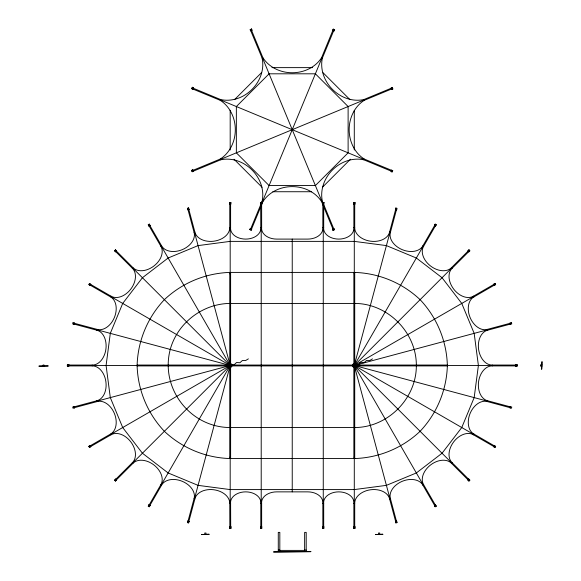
<?xml version="1.0" encoding="UTF-8"?>
<svg xmlns="http://www.w3.org/2000/svg" width="581" height="581" viewBox="0 0 581 581"><rect width="100%" height="100%" fill="white"/><g stroke="black" fill="none" stroke-linecap="round" stroke-linejoin="round"><path stroke-width="0.87" d="M354.722 526.822L354.722 503.553L353.858 503.553A15.142 10.705 0 0 0 338.774 491.867A15.142 10.705 0 0 0 323.697 503.553L322.833 503.553A15.142 10.705 0 0 0 307.748 491.867L276.723 491.867A15.142 10.705 0 0 0 261.646 503.553L260.775 503.553A15.142 10.705 0 0 0 245.698 491.867A15.142 10.705 0 0 0 230.621 503.553L229.756 503.495A17.633 12.412 7.5 0 0 213.823 489.761A17.633 12.412 7.5 0 0 194.882 498.905L194.047 498.68A17.633 12.412 22.5 0 0 182.216 481.293A17.633 12.412 22.5 0 0 161.554 485.215L160.806 484.786A17.633 12.412 37.5 0 0 153.878 464.931A17.633 12.412 37.5 0 0 132.904 463.377L132.294 462.767A17.633 12.412 52.5 0 0 130.74 441.792A17.633 12.412 52.5 0 0 110.884 434.864L110.448 434.116A17.633 12.412 67.5 0 0 114.377 413.454A17.633 12.412 67.5 0 0 96.991 401.616L96.766 400.788A17.633 12.412 82.5 0 0 105.909 381.848A17.633 12.412 82.5 0 0 92.176 365.914L92.176 365.05A17.633 12.412 -82.5 0 0 105.909 349.123A17.633 12.412 -82.5 0 0 96.766 330.182L96.991 329.347A17.633 12.412 -67.5 0 0 114.377 317.516A17.633 12.412 -67.5 0 0 110.448 296.847L110.884 296.107A17.633 12.412 -52.5 0 0 130.74 289.171A17.633 12.412 -52.5 0 0 132.294 268.197L132.904 267.594A17.633 12.412 -37.5 0 0 153.878 266.033A17.633 12.412 -37.5 0 0 160.806 246.177L161.554 245.748A17.633 12.412 -22.5 0 0 182.216 249.677A17.633 12.412 -22.5 0 0 194.047 232.284L194.882 232.066A17.633 12.412 -7.5 0 0 213.823 241.202A17.633 12.412 -7.5 0 0 229.756 227.476L230.185 227.418L230.185 274.174M230.78 365.645C229.713 363.43 229.393 367.17 230.679 365.769M354.838 365.631C353.459 363.285 354.061 367.824 354.78 365.195M354.287 456.789L354.287 503.553L354.722 503.495A17.633 12.412 -7.5 0 1 370.649 489.761A17.633 12.412 -7.5 0 1 389.597 498.905L390.425 498.68A17.633 12.412 -22.5 0 1 402.263 481.293A17.633 12.412 -22.5 0 1 422.924 485.215L423.665 484.786A17.633 12.412 -37.5 0 1 430.601 464.931A17.633 12.412 -37.5 0 1 451.575 463.377L452.185 462.767A17.633 12.412 -52.5 0 1 453.739 441.792A17.633 12.412 -52.5 0 1 473.595 434.864L474.023 434.116A17.633 12.412 -67.5 0 1 470.102 413.454A17.633 12.412 -67.5 0 1 487.488 401.616L487.706 400.788A17.633 12.412 -82.5 0 1 478.57 381.848A17.633 12.412 -82.5 0 1 492.303 365.914L492.303 365.05A17.633 12.412 82.5 0 1 478.57 349.123A17.633 12.412 82.5 0 1 487.706 330.182L487.488 329.347A17.633 12.412 67.5 0 1 470.102 317.516A17.633 12.412 67.5 0 1 474.023 296.847L473.595 296.107A17.633 12.412 52.5 0 1 453.739 289.171A17.633 12.412 52.5 0 1 452.185 268.197L451.575 267.594A17.633 12.412 37.5 0 1 430.601 266.033A17.633 12.412 37.5 0 1 423.665 246.177L422.924 245.748A17.633 12.412 22.5 0 1 402.263 249.677A17.633 12.412 22.5 0 1 390.425 232.284L389.597 232.066A17.633 12.412 7.5 0 1 370.649 241.202A17.633 12.412 7.5 0 1 354.722 227.476L354.287 227.418L354.287 274.174M73.889 324.242L74.208 323.043M74.092 324.3L74.419 323.101M188.026 521.157L194.047 498.68L194.882 498.905L188.861 521.375M194.453 498.847L229.706 367.279L228.384 365.965L137.109 365.914L137.109 365.05L228.377 365.05L229.706 363.684A1.859 1.859 0 0 1 231.986 365.965A1.859 1.859 0 0 1 228.87 366.8L132.555 463.108M395.617 209.588L389.597 232.066L390.425 232.284L396.445 209.814M390.025 232.124L354.773 363.684L356.088 364.999L487.655 329.747M510.06 407.862L510.379 406.664M510.271 407.92L510.59 406.722M250.019 229.669L250.491 228.522M250.12 229.713L250.6 228.565M250.789 228.638L262.082 201.367A33.502 29.086 45 0 0 251.987 169.935A33.502 29.086 45 0 0 220.555 159.84L220.228 159.049A33.502 29.086 -90 0 0 235.312 129.686A33.502 29.086 -90 0 0 220.228 100.317L220.555 99.533A33.502 29.086 -45 0 0 251.987 89.43A33.502 29.086 -45 0 0 262.082 57.998L262.873 57.672A33.502 29.086 0 0 0 292.236 72.756A33.502 29.086 0 0 0 321.605 57.672L322.39 57.998A33.502 29.086 45 0 0 332.492 89.43A33.502 29.086 45 0 0 363.924 99.533L364.251 100.317A33.502 29.086 -90 0 0 349.159 129.686A33.502 29.086 -90 0 0 364.251 159.049L363.924 159.84A33.502 29.086 -45 0 0 332.492 169.935A33.502 29.086 -45 0 0 322.39 201.367L321.605 201.694A33.502 29.086 0 0 0 292.236 186.61A33.502 29.086 0 0 0 262.873 201.694L262.082 201.367L262.873 201.694L251.573 228.965M333.327 29.232L321.605 57.672L322.39 57.998L333.69 30.728M333.051 30.459L333.523 29.319M262.409 201.694L322.063 57.672M250.948 230.054L251.42 228.907M251.152 230.134L251.624 228.987M333.879 30.808L334.351 29.66M333.981 30.851L334.453 29.704M390.025 498.847L354.773 367.279L356.088 365.965L487.655 401.217M89.016 284.697L89.735 283.673M89.888 285.198L90.505 284.124M90.07 285.307L90.694 284.232M149.172 504.94L160.806 484.786L161.554 485.215L149.92 505.368M161.155 485.055L229.255 367.098M434.559 225.595L422.924 245.748L423.665 246.177L435.3 226.024M355.223 363.873L423.324 245.916M493.785 446.738L494.402 445.663M493.966 446.84L494.591 445.765M494.743 447.29L495.361 446.215M494.838 447.348L495.462 446.273M234.651 99.518L261.435 72.734M114.733 250.912L115.612 250.033M114.813 250.992L115.692 250.113M115.445 251.624L116.323 250.745M115.597 251.776L116.476 250.898M322.404 187.271L350.466 159.216M115.837 479.223L132.294 462.767L132.904 463.377L116.447 479.826M468.025 251.137L451.575 267.594L452.185 268.197L468.635 251.747M355.608 364.164L451.916 267.856M468.003 480.073L468.874 479.194M468.155 480.226L469.027 479.347M468.787 480.857L469.659 479.979M468.867 480.937L469.738 480.059M248.385 358.862L245.683 360.503L242.386 360.518L239.895 362.74L236.511 362.522L234.063 364.868L230.889 365.224M372.486 358.862L369.785 360.503L366.488 360.518L363.996 362.74L360.612 362.522L358.165 364.868L354.998 365.224M148.322 224.934L149.397 224.31M148.38 225.029L149.455 224.411M148.823 225.806L149.898 225.181M148.932 225.987L150.007 225.37M90.295 445.75L110.448 434.116L110.884 434.864L90.73 446.498M110.615 434.515L228.573 366.415M493.748 284.472L473.595 296.107L474.023 296.847L494.177 285.213M355.899 364.548L473.856 296.448M434.465 505.593L435.539 504.976M434.573 505.782L435.648 505.165M435.024 506.559L436.099 505.935M435.082 506.654L436.157 506.036M191.686 170.531L192.834 170.051M191.73 170.632L192.877 170.16M391.173 88.181L392.32 87.709M192.957 170.349L220.228 159.049L220.555 159.84L192.151 171.656M391.195 88.232L363.924 99.533L364.251 100.317L391.521 89.024M391.26 88.385L392.4 87.905M220.228 159.514L364.251 99.859M192.071 171.46L193.219 170.981M391.645 89.314L392.792 88.835M187.474 208.477L188.672 208.158M187.736 209.45L188.934 209.131M187.794 209.661L188.992 209.334M74.288 406.809L96.766 400.788L96.991 401.616L74.513 407.644M96.824 401.217L228.384 365.965M509.965 323.326L487.488 329.347L487.706 330.182L510.183 324.154M395.472 521.571L396.67 521.251M395.53 521.782L396.729 521.462M395.784 522.755L396.99 522.435M230.185 272.402C205.63 273.114 182.238 282.802 164.372 299.665C147.509 317.531 137.813 340.924 137.109 365.485C137.813 390.04 147.509 413.432 164.372 431.298C182.238 448.162 205.63 457.85 230.185 458.562M354.287 458.562C378.848 457.85 402.241 448.162 420.107 431.298C436.97 413.432 446.658 390.04 447.37 365.485C446.658 340.924 436.97 317.531 420.107 299.665C402.241 282.802 378.848 273.114 354.287 272.402M229.648 526.974L230.889 526.967M229.648 527.185L230.889 527.185M229.655 528.078L230.889 528.078M229.655 528.194L230.897 528.187M271.944 67.628L312.527 67.628M272.845 191.737L311.627 191.737M229.568 202.776L230.802 202.776M260.687 202.776L261.929 202.776M322.738 202.776L323.98 202.776M353.669 202.776L354.911 202.776M229.568 202.885L230.802 202.885M260.687 202.885L261.929 202.885M322.738 202.885L323.98 202.885M353.669 202.885L354.911 202.885M229.568 203.778L230.802 203.778M353.669 203.778L354.911 203.778M229.568 203.996L230.802 203.996M353.669 203.996L354.911 203.996M261.74 204.149L261.929 202.558L260.687 202.558L260.775 227.418A15.142 10.705 0 0 1 245.698 239.096A15.142 10.705 0 0 1 230.621 227.418L229.756 227.418L229.756 204.149M323.791 204.149L323.98 202.558L322.738 202.558L322.738 204.149M260.775 227.418L261.646 227.418A15.142 10.705 0 0 0 276.723 239.096L307.748 239.096A15.142 10.705 0 0 0 322.833 227.418L323.697 227.418A15.142 10.705 0 0 0 338.774 239.096A15.142 10.705 0 0 0 353.858 227.418L354.722 227.418L354.722 204.149M542 364.861L540.446 364.861L540.446 366.103L542 366.103M68.907 365.05L92.176 365.05L92.176 365.914L68.907 365.914M231.085 365.05L353.393 365.05M356.095 365.05L447.37 365.05L447.37 365.914L356.095 365.914M515.572 365.05L492.303 365.05L492.303 365.914L515.572 365.914M92.118 365.485L138.881 365.485M231.093 365.485L353.386 365.485M445.598 365.485L492.354 365.485M231.085 365.914L353.393 365.914M260.499 526.967L261.74 526.967M322.549 526.967L323.791 526.967M353.669 526.967L354.911 526.967M260.499 527.185L261.74 527.185M322.549 527.185L323.791 527.185M353.669 527.185L354.911 527.185M260.499 528.078L261.74 528.078M322.549 528.078L323.791 528.078M353.669 528.078L354.911 528.078M260.499 528.194L261.74 528.194M322.549 528.194L323.791 528.194M353.669 528.194L354.911 528.194M278.277 550.091L279.824 550.091M304.647 550.091L306.202 550.091M279.824 550.396L304.647 550.396M354.287 366.052L353.887 365.885M395.53 209.182L396.729 209.509M395.472 209.392L396.67 209.712M510.183 406.809L487.706 400.788L487.488 401.616L509.965 407.644M74.513 323.326L96.991 329.347L96.766 330.182L74.288 324.154M96.824 329.747L228.384 364.999M187.801 521.251L189.007 521.571M187.75 521.462L188.948 521.782M187.489 522.435L188.687 522.755M192.253 87.462L193.4 87.942M192.209 87.571L193.357 88.043M392.691 170.77L364.251 159.049L363.924 159.84L391.195 171.134M193.277 88.232L220.555 99.533L220.228 100.317L191.788 88.595M391.456 170.494L392.603 170.974M220.228 99.859L364.251 159.514M191.868 88.399L193.015 88.871M435.082 224.31L436.157 224.934M435.024 224.411L436.099 225.029M434.573 225.181L435.648 225.806M434.465 225.37L435.539 225.987M494.177 445.75L474.023 434.116L473.595 434.864L493.748 446.498M355.899 366.415L473.856 434.515M90.73 284.472L110.884 296.107L110.448 296.847L90.295 285.213M110.615 296.448L228.573 364.548M148.932 504.976L150.007 505.593M148.823 505.165L149.898 505.782M148.38 505.935L149.455 506.559M148.322 506.036L149.397 506.654M323.043 72.734L349.827 99.518M468.867 250.033L469.738 250.912M468.787 250.113L469.659 250.992M468.155 250.745L469.027 251.624M468.003 250.898L468.874 251.776M234.012 159.216L262.067 187.271M468.635 479.223L452.185 462.767L451.575 463.377L468.025 479.826M355.608 366.8L451.916 463.108M116.447 251.137L132.904 267.594L132.294 268.197L115.837 251.747M132.555 267.856L228.87 364.164M115.597 479.194L116.476 480.073M115.445 479.347L116.323 480.226M114.813 479.979L115.692 480.857M114.733 480.059L115.612 480.937M494.838 283.622L495.462 284.697M494.743 283.673L495.361 284.748M493.966 284.124L494.591 285.198M493.785 284.232L494.402 285.307M435.3 504.94L423.665 484.786L422.924 485.215L434.559 505.368M355.223 367.098L423.324 485.055M149.92 225.595L161.554 245.748L160.806 246.177L149.172 226.024M161.155 245.916L229.255 363.873M90.07 445.663L90.694 446.738M89.888 445.765L90.505 446.84M89.111 446.215L89.735 447.29M89.016 446.273L89.634 447.348M251.391 29.13L251.863 30.277M251.29 29.173L251.762 30.321M333.741 228.624L334.213 229.771M251.573 30.401L262.873 57.672L262.082 57.998L250.266 29.602M333.69 228.638L322.39 201.367L321.605 201.694L332.898 228.965M333.538 228.703L334.01 229.851M262.409 57.672L322.063 201.694M250.462 29.515L250.934 30.662M332.71 229.045L333.189 230.192M332.608 229.088L333.08 230.236M510.271 323.043L510.59 324.242M510.06 323.101L510.379 324.3M396.445 521.157L390.425 498.68L389.597 498.905L395.617 521.375M188.847 209.53L194.867 232.008L194.039 232.233L188.019 209.756M194.453 232.124L229.706 363.684A1.859 1.859 0 0 0 228.87 366.8M74.092 406.664L74.419 407.862M73.889 406.722L74.208 407.92M230.701 526.814L230.613 503.545L229.756 503.553L229.836 526.822M516.945 364.861L516.945 366.103M516.829 364.861L516.829 366.103M515.935 364.861L515.935 366.103M515.717 364.861L515.717 366.103M379.734 534.578L379.734 533.024L378.492 533.024L378.492 534.578M354.722 363.677L354.722 272.402L229.749 272.402L229.749 363.677M354.722 367.294L354.722 458.562L229.749 458.562L229.749 367.294M354.287 110.296L354.287 149.978M353.858 204.149L353.858 227.418M353.858 272.402L353.858 363.677M353.858 367.294L353.858 458.562M353.858 503.553L353.858 526.822M323.697 204.149L323.697 227.418M323.697 503.553L323.697 526.822M323.261 227.418L323.261 503.553M322.833 204.149L322.833 227.418M322.833 503.553L322.833 526.822M306.202 551.638L306.202 532.385L304.647 532.385L304.647 551.638M292.236 239.096L292.236 491.867M279.824 551.638L279.824 532.385L278.277 532.385L278.277 551.638M261.646 204.149L261.646 227.418M261.646 503.553L261.646 526.822M261.21 227.418L261.21 503.553M260.775 503.553L260.775 526.822M230.613 204.149L230.613 227.418M230.621 272.402L230.621 363.677M230.621 367.294L230.621 458.562M230.185 110.296L230.185 149.978M230.185 456.789L230.185 503.553M205.986 534.578L205.986 533.024L204.744 533.024L204.744 534.578M68.754 364.861L68.754 366.103M68.536 364.861L68.536 366.103M67.643 364.861L67.643 366.103M67.534 364.861L67.534 366.103M44.025 365.95L44.025 365.021L43.096 365.021L43.096 365.95M230.962 364.142A1.554 1.554 0 0 1 231.528 366.255A1.554 1.554 0 0 1 229.408 366.829M229.088 366.582A1.554 1.554 0 0 1 228.841 366.255M228.841 364.708A1.554 1.554 0 0 1 229.088 364.389M229.785 363.982A1.554 1.554 0 0 1 230.584 363.982M355.63 366.255A1.554 1.554 0 0 1 355.383 366.582M355.064 366.829A1.554 1.554 0 0 1 352.943 366.255A1.554 1.554 0 0 1 353.517 364.142M353.887 363.982A1.554 1.554 0 0 1 354.693 363.982M355.383 364.389A1.554 1.554 0 0 1 355.63 364.708M353.618 365.166A0.748 0.748 0 0 1 354.773 364.912A0.748 0.748 0 0 1 354.722 366.088A0.748 0.748 0 0 1 353.597 365.732M110.31 333.363L106.083 365.485L110.31 397.6L122.707 427.536L142.432 453.238L168.134 472.963L198.063 485.36L230.185 489.587L354.287 489.587L386.409 485.36L416.345 472.963L442.047 453.238L461.764 427.536L474.169 397.6L478.395 365.485L474.169 333.363L461.764 303.427L442.047 277.725L416.345 258.008L386.409 245.603L354.287 241.376L230.185 241.376L198.063 245.603L168.134 258.008L142.432 277.725L122.707 303.427L110.31 333.363M170.248 349.421C159.906 388.159 190.096 427.5 230.185 427.536L354.287 427.536C387.498 427.739 416.548 398.697 416.345 365.485C416.548 332.274 387.498 303.224 354.287 303.427L230.185 303.427C202.754 303.587 177.495 322.963 170.248 349.421M73.024 322.731L72.705 323.929L74.237 324.343L74.564 323.138L73.024 322.731M187.845 521.106L187.431 522.639L188.629 522.958L189.043 521.426L187.845 521.106M395.843 208.005L395.436 209.538L396.634 209.857L397.041 208.325L395.843 208.005M510.234 406.627L509.915 407.826L511.447 408.232L511.767 407.034L510.234 406.627M192.34 87.266L191.73 88.733L192.877 89.213L193.48 87.738L192.34 87.266M250.295 228.435L249.823 229.582L251.29 230.192L251.762 229.045L250.295 228.435M333.189 29.173L332.71 30.321L334.177 30.931L334.656 29.784L333.189 29.173M391.601 170.16L390.991 171.627L392.139 172.099L392.749 170.632L391.601 170.16M89.445 283.513L88.828 284.588L90.2 285.38L90.825 284.305L89.445 283.513M149.005 504.845L148.213 506.218L149.288 506.843L150.08 505.463L149.005 504.845M435.184 224.128L434.392 225.501L435.467 226.118L436.258 224.745L435.184 224.128M494.271 445.583L493.654 446.658L495.027 447.457L495.651 446.382L494.271 445.583M269.09 73.809L236.358 106.541L236.358 152.832L269.09 185.564L315.381 185.564L348.113 152.832L348.113 106.541L315.381 73.809L269.09 73.809M115.459 249.881L114.58 250.76L115.706 251.878L116.585 250.999L115.459 249.881M115.706 479.085L114.58 480.211L115.459 481.09L116.585 479.964L115.706 479.085M469.02 249.881L467.894 250.999L468.773 251.878L469.891 250.76L469.02 249.881M468.773 479.085L467.894 479.964L469.02 481.09L469.891 480.211L468.773 479.085M149.288 224.128L148.213 224.745L149.005 226.118L150.08 225.501L149.288 224.128M90.2 445.583L88.828 446.382L89.445 447.457L90.825 446.658L90.2 445.583M495.027 283.513L493.654 284.305L494.271 285.38L495.651 284.588L495.027 283.513M435.467 504.845L434.392 505.463L435.184 506.843L436.258 506.218L435.467 504.845M251.588 29.05L250.12 29.66L250.6 30.808L252.067 30.197L251.588 29.05M192.747 169.855L191.607 170.327L192.209 171.794L193.357 171.322L192.747 169.855M392.262 87.571L391.115 88.043L391.725 89.51L392.872 89.038L392.262 87.571M333.879 228.565L332.412 229.168L332.884 230.316L334.351 229.713L333.879 228.565M188.622 207.947L187.423 208.267L187.83 209.806L189.028 209.48L188.622 207.947M74.237 406.627L72.705 407.034L73.024 408.232L74.564 407.826L74.237 406.627M511.447 322.731L509.915 323.138L510.234 324.343L511.767 323.929L511.447 322.731M396.634 521.106L395.436 521.426L395.843 522.958L397.041 522.639L396.634 521.106M230.889 526.814L229.648 526.822L229.655 528.412L230.897 528.405L230.889 526.814M230.802 202.558L229.568 202.558L229.568 204.149L230.802 204.149L230.802 202.558M354.911 202.558L353.669 202.558L353.669 204.149L354.911 204.149L354.911 202.558M542 361.76L541.688 369.204L542 361.76M68.907 364.861L67.316 364.861L67.316 366.103L68.907 366.103L68.907 364.861M517.155 364.861L515.572 364.861L515.572 366.103L517.155 366.103L517.155 364.861M48.121 365.95L39 366.132L48.121 365.95M261.74 526.822L260.499 526.822L260.499 528.405L261.74 528.405L261.74 526.822M323.791 526.822L322.549 526.822L322.549 528.405L323.791 528.405L323.791 526.822M354.911 526.822L353.669 526.822L353.669 528.405L354.911 528.405L354.911 526.822M209.087 534.266L201.643 534.578L209.087 534.266M382.835 534.266L375.384 534.578L382.835 534.266M310.857 551.638L273.622 551.95L310.857 551.638M229.713 366.052A0.748 0.748 0 0 0 230.926 365.609A0.748 0.748 0 0 0 229.938 364.781A0.748 0.748 0 0 0 229.713 366.052M229.771 366.204A0.835 0.835 0 0 0 231.02 365.485A0.835 0.835 0 0 0 229.771 364.759A0.835 0.835 0 0 0 229.771 366.204M353.357 367.098A1.859 1.859 0 0 0 356.153 365.485A1.859 1.859 0 0 0 353.357 363.873A1.859 1.859 0 0 0 353.357 367.098M353.873 366.204A0.835 0.835 0 0 0 355.122 365.485A0.835 0.835 0 0 0 353.873 364.759A0.835 0.835 0 0 0 353.873 366.204"/></g></svg>
